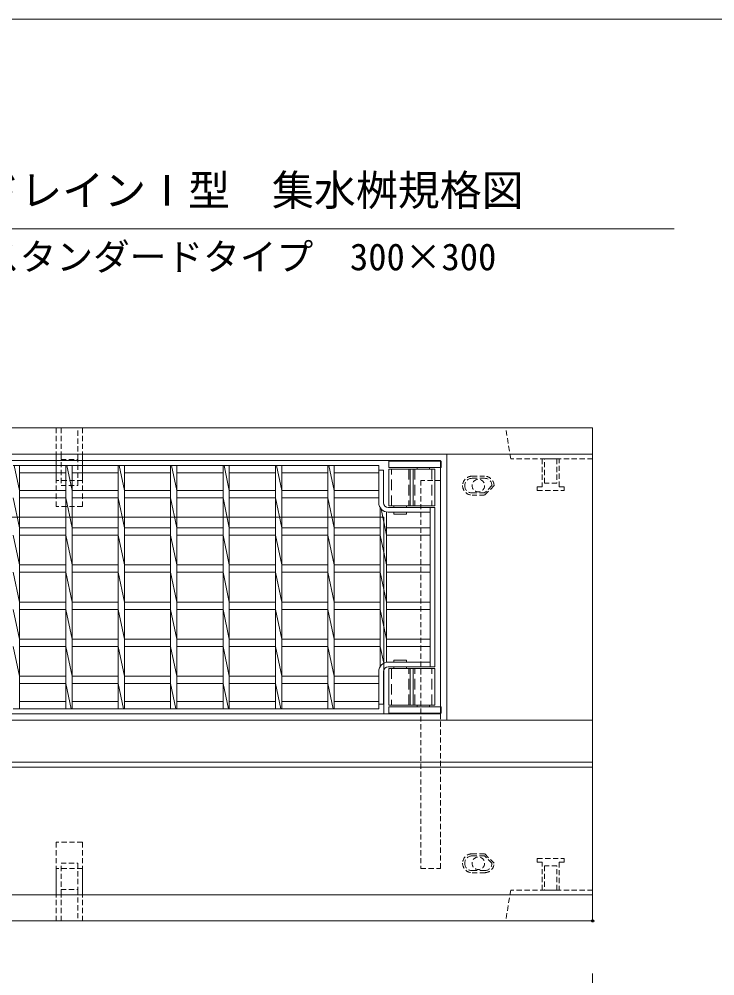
# Model space of a CAD drawing. Units: millimetres, scale not verified. Extents: x -1945 to 1945, y -1254 to 1586.
# Drawn here: x -161 to 503, y 674 to 1586 of the extents above; entities that cross this region are included whole.
import ezdxf
from ezdxf.enums import TextEntityAlignment as Align

# ---------------------------------------------------------------- set-up
doc = ezdxf.new("R2010")
doc.units = ezdxf.units.MM
doc.header["$LTSCALE"] = 10
doc.header["$PDMODE"] = 32
doc.header["$PDSIZE"] = 2
doc.linetypes.add('USER1', pattern=[0.75, 0.5, -0.25])
doc.linetypes.add('USER3', pattern=[1.5, 1, -0.5])
doc.layers.add('0-0_0', color=7, linetype='Continuous')
doc.layers.add('0-2_DEFPOINTS', color=7, linetype='Continuous')
for name, color, linetype, lineweight in [('0-1_TITLE', 7, 'Continuous', 18), ('0-3_KIJUN', 7, 'USER1', 18), ('0-6_SUNPO_S10', 3, 'Continuous', 18), ('0-8_10-グレーチング', 5, 'Continuous', 18)]:
    doc.layers.add(name, color=color, linetype=linetype, lineweight=lineweight)
doc.styles.add('ＭＳ ゴシック', font='')
doc.styles.get('ＭＳ ゴシック').set_extended_font_data('MS Gothic')

# ---------------------------------------------------------------- blocks, each defined once
blk = doc.blocks.new('_OPEN')
at = {"layer": '0-0_0'}
blk.add_line((0, 0), (-1, 0), dxfattribs=at)
blk.add_lwpolyline([(-1, 0.1667), (0, 0), (-1, -0.1667)], dxfattribs=at)
blk = doc.blocks.new('D3')
at = {"layer": '0-2_DEFPOINTS'}
for p in [(1333.34, 2146.08), (2331.34, 2146.08), (2331.34, 2046.08)]:
    blk.add_point(p, dxfattribs=at)
at = {"layer": '0-6_SUNPO_S10'}
for p, q in [((1333.34, 2096.08), (1333.34, 2046.08)), ((2331.34, 2096.08), (2331.34, 2046.08)), ((1348.34, 2046.08), (2316.34, 2046.08))]:
    blk.add_line(p, q, dxfattribs=at)
at = {"layer": '0-6_SUNPO_S10', "xscale": 15, "yscale": 15, "rotation": 180}
blk.add_blockref('_OPEN', (1333.34, 2046.08), dxfattribs=at)
at = {"layer": '0-6_SUNPO_S10', "xscale": 15, "yscale": 15}
blk.add_blockref('_OPEN', (2331.34, 2046.08), dxfattribs=at)
at = {"layer": '0-6_SUNPO_S10', "color": 7, "style": 'ＭＳ ゴシック'}
blk.add_text('998', height=14.66, dxfattribs=at).set_placement((1817.34, 2056.08), align=Align.BOTTOM_LEFT)
blk = doc.blocks.new('M16_insert_dan')
at = {"layer": '0-3_KIJUN', "color": 3}
for points in [[(0, -12.5), (-50, -12.5), (-50, 12.5), (0, 12.5)], [(0, 8), (-30, 8), (-30, -8), (0, -8)]]:
    blk.add_lwpolyline(points, close=True, dxfattribs=at)
blk = doc.blocks.new('A$C78EB4396')
at = {"layer": '0-8_10-グレーチング'}
for p, q in [((295, 236), (301, 236)), ((295.93, 236), (301, 212)), ((301, 236), (301, 4)), ((301, 236), (345, 236)), ((301, 229), (345, 229)), ((345, 236), (351, 236)), ((345, 236), (345, 4)), ((345.93, 236), (351, 212)), ((351, 236), (351, 4)), ((351, 229), (395, 229)), ((395, 236), (395, 4)), ((395.93, 236), (401, 212)), ((401, 236), (401, 4)), ((401, 236), (445, 236)), ((401, 229), (445, 229)), ((445, 236), (445, 4)), ((445, 236), (451, 236)), ((445.93, 236), (451, 212)), ((451, 236), (451, 4)), ((451, 236), (495, 236)), ((451, 229), (495, 229)), ((495, 236), (495, 4)), ((495, 236), (501, 236)), ((495.93, 236), (501, 212)), ((501, 236), (545, 236)), ((501, 236), (501, 4)), ((501, 229), (545, 229)), ((545, 236), (545, 4)), ((545, 236), (551, 236)), ((551, 236), (551, 4)), ((551, 236), (595, 236)), ((551, 229), (595, 229)), ((595, 236), (595, 4)), ((595, 236), (601, 236)), ((595.93, 236), (601, 212)), ((601, 236), (601, 4)), ((601, 236), (643.5, 236)), ((601, 229), (643.5, 229)), ((643.5, 229), (643.5, 236)), ((643.5, 231.5), (643.5, 200.5)), ((643.5, 231.5), (648, 231.5)), ((648, 231.5), (648, 200.5)), ((653, 197.5), (653, 232.5)), ((653, 232.5), (697, 232.5)), ((673.6, 232.5), (673.6, 197.5)), ((676.4, 232.5), (676.4, 197.5)), ((680, 234), (680, 232.5)), ((692, 234), (692, 232.5)), ((301, 212), (345, 212)), ((351, 212), (395, 212)), ((401, 212), (445, 212)), ((451, 212), (495, 212)), ((501, 212), (545, 212)), ((601, 212), (643.5, 212)), ((643.5, 205), (643.5, 212)), ((295, 205), (301, 176.6)), ((301, 205), (345, 205)), ((345, 205), (351, 176.6)), ((351, 205), (395, 205)), ((395, 205), (401, 176.6)), ((401, 205), (445, 205)), ((445, 205), (451, 176.6)), ((451, 205), (495, 205)), ((495, 205), (501, 176.6)), ((501, 205), (545, 205)), ((545, 205), (551, 176.6)), ((551, 205), (595, 205)), ((595, 205), (601, 176.6)), ((601, 205), (643.5, 205)), ((645, 195.53), (645, 44.47)), ((645.72, 194.58), (651, 169.6)), ((651, 191.63), (651, 48.37)), ((652.5, 196), (692.5, 196)), ((658, 196), (658, 197.5)), ((670, 196), (670, 197.5)), ((692.5, 196), (692.5, 44)), ((692.5, 196), (692.5, 191.5)), ((692.5, 196), (697, 196)), ((697, 196), (697, 44)), ((652.5, 191.5), (692.5, 191.5)), ((658, 191.5), (658, 189.5)), ((658, 189.5), (670, 189.5)), ((670, 191.5), (670, 189.5)), ((301, 176.6), (345, 176.6)), ((351, 176.6), (395, 176.6)), ((401, 176.6), (445, 176.6)), ((451, 176.6), (495, 176.6)), ((501, 176.6), (545, 176.6)), ((551, 176.6), (595, 176.6)), ((601, 176.6), (645, 176.6)), ((651, 176.6), (692.5, 176.6)), ((295, 169.6), (301, 141.2)), ((301, 169.6), (345, 169.6)), ((345, 169.6), (351, 141.2)), ((351, 169.6), (395, 169.6)), ((395, 169.6), (401, 141.2)), ((401, 169.6), (445, 169.6)), ((445, 169.6), (451, 141.2)), ((451, 169.6), (495, 169.6)), ((495, 169.6), (501, 141.2)), ((501, 169.6), (545, 169.6)), ((545, 169.6), (551, 141.2)), ((551, 169.6), (595, 169.6)), ((595, 169.6), (601, 141.2)), ((601, 169.6), (645, 169.6)), ((645, 169.6), (651, 141.2)), ((651, 169.6), (692.5, 169.6)), ((301, 141.2), (345, 141.2)), ((351, 141.2), (395, 141.2)), ((401, 141.2), (445, 141.2)), ((451, 141.2), (495, 141.2)), ((501, 141.2), (545, 141.2)), ((551, 141.2), (595, 141.2)), ((601, 141.2), (645, 141.2)), ((651, 141.2), (692.5, 141.2)), ((295, 134.2), (301, 105.8)), ((301, 134.2), (345, 134.2)), ((345, 134.2), (351, 105.8)), ((351, 134.2), (395, 134.2)), ((395, 134.2), (401, 105.8)), ((401, 134.2), (445, 134.2)), ((445, 134.2), (451, 105.8)), ((451, 134.2), (495, 134.2)), ((495, 134.2), (501, 105.8)), ((501, 134.2), (545, 134.2)), ((545, 134.2), (551, 105.8)), ((551, 134.2), (595, 134.2)), ((595, 134.2), (601, 105.8)), ((601, 134.2), (645, 134.2)), ((645, 134.2), (651, 105.8)), ((651, 134.2), (692.5, 134.2)), ((301, 105.8), (345, 105.8)), ((351, 105.8), (395, 105.8)), ((401, 105.8), (445, 105.8)), ((451, 105.8), (495, 105.8)), ((501, 105.8), (545, 105.8)), ((551, 105.8), (595, 105.8)), ((601, 105.8), (645, 105.8)), ((651, 105.8), (692.5, 105.8)), ((295, 98.8), (301, 70.4)), ((301, 98.8), (345, 98.8)), ((345, 98.8), (351, 70.4)), ((351, 98.8), (395, 98.8)), ((395, 98.8), (401, 70.4)), ((401, 98.8), (445, 98.8)), ((445, 98.8), (451, 70.4)), ((451, 98.8), (495, 98.8)), ((495, 98.8), (501, 70.4)), ((501, 98.8), (545, 98.8)), ((545, 98.8), (551, 70.4)), ((551, 98.8), (595, 98.8)), ((595, 98.8), (601, 70.4)), ((601, 98.8), (645, 98.8)), ((645, 98.8), (651, 70.4)), ((651, 98.8), (692.5, 98.8)), ((301, 70.4), (345, 70.4)), ((351, 70.4), (395, 70.4)), ((401, 70.4), (445, 70.4)), ((451, 70.4), (495, 70.4)), ((501, 70.4), (545, 70.4)), ((551, 70.4), (595, 70.4)), ((601, 70.4), (645, 70.4)), ((651, 70.4), (692.5, 70.4)), ((295, 63.4), (301, 35)), ((301, 63.4), (345, 63.4)), ((345, 63.4), (351, 35)), ((401, 63.4), (445, 63.4)), ((445, 63.4), (451, 35)), ((451, 63.4), (495, 63.4)), ((495, 63.4), (501, 35)), ((501, 63.4), (545, 63.4)), ((545, 63.4), (551, 35)), ((551, 63.4), (595, 63.4)), ((595, 63.4), (601, 35)), ((601, 63.4), (645, 63.4)), ((645, 63.4), (648.36, 47.49)), ((651, 63.4), (692.5, 63.4)), ((652.5, 48.5), (692.5, 48.5)), ((658, 50.5), (670, 50.5)), ((658, 48.5), (658, 50.5)), ((670, 48.5), (670, 50.5)), ((692.5, 44), (692.5, 48.5)), ((643.5, 8.5), (643.5, 39.5)), ((648, 8.5), (648, 39.5)), ((652.5, 44), (692.5, 44)), ((653, 42.5), (653, 7.5)), ((658, 44), (658, 42.5)), ((670, 44), (670, 42.5)), ((673.6, 7.5), (673.6, 42.5)), ((676.4, 7.5), (676.4, 42.5)), ((692.5, 44), (697, 44)), ((301, 35), (345, 35)), ((301, 28), (345, 28)), ((345, 28), (350.07, 4)), ((351, 35), (395, 35)), ((351, 28), (395, 28)), ((395, 28), (400.07, 4)), ((401, 35), (445, 35)), ((401, 28), (445, 28)), ((445, 28), (450.07, 4)), ((451, 35), (495, 35)), ((451, 28), (495, 28)), ((495, 28), (500.07, 4)), ((501, 35), (545, 35)), ((501, 28), (545, 28)), ((545, 28), (550.07, 4)), ((551, 35), (595, 35)), ((551, 28), (595, 28)), ((595, 28), (600.07, 4)), ((601, 35), (643.5, 35)), ((601, 28), (643.5, 28)), ((643.5, 35), (643.5, 28)), ((301, 11), (345, 11)), ((351, 11), (395, 11)), ((401, 11), (445, 11)), ((451, 11), (495, 11)), ((501, 11), (545, 11)), ((551, 11), (595, 11)), ((601, 11), (643.5, 11)), ((643.5, 11), (643.5, 4)), ((295, 4), (301, 4)), ((301, 4), (345, 4)), ((345, 4), (351, 4)), ((351, 4), (395, 4)), ((395, 4), (401, 4)), ((401, 4), (445, 4)), ((445, 4), (451, 4)), ((451, 4), (495, 4)), ((495, 4), (501, 4)), ((501, 4), (545, 4)), ((545, 4), (551, 4)), ((551, 4), (595, 4)), ((595, 4), (601, 4)), ((601, 4), (643.5, 4)), ((643.5, 8.5), (648, 8.5)), ((653, 7.5), (697, 7.5)), ((680, 6), (680, 7.5)), ((692, 6), (692, 7.5))]:
    blk.add_line(p, q, dxfattribs=at)
at = {"layer": '0-8_10-グレーチング', "linetype": 'USER3'}
for p, q in [((655.8, 197.5), (655.8, 232.5)), ((672.2, 232.5), (672.2, 197.5)), ((677.8, 232.5), (677.8, 197.5)), ((694.2, 232.5), (694.2, 197.5)), ((655.8, 42.5), (655.8, 7.5)), ((672.2, 7.5), (672.2, 42.5)), ((677.8, 7.5), (677.8, 42.5)), ((694.2, 7.5), (694.2, 42.5))]:
    blk.add_line(p, q, dxfattribs=at)
at = {"layer": '0-8_10-グレーチング'}
for points in [[(653, 240), (703, 240), (703, 234), (653, 234)], [(653, 0), (703, 0), (703, 6), (653, 6)]]:
    blk.add_lwpolyline(points, close=True, dxfattribs=at)
for points in [[(703, 234), (653, 234), (653, 240)], [(351, 236), (395, 236), (401, 236)], [(545.93, 236), (551, 212), (595, 212)], [(653, 197.5), (697, 197.5), (697, 232.5)], [(351, 63.4), (395, 63.4), (401, 35)], [(653, 42.5), (697, 42.5), (697, 7.5)], [(703, 6), (653, 6), (653, 0)]]:
    blk.add_lwpolyline(points, dxfattribs=at)
for centre, radius, start, end in [((652.5, 200.5), 9, 180, 270), ((652.5, 200.5), 4.5, 180, 270), ((652.5, 39.5), 9, 90, 180), ((652.5, 39.5), 4.5, 90, 180)]:
    blk.add_arc(centre, radius, start, end, dxfattribs=at)

msp = doc.modelspace()

# ---------------------------------------------------------------- linework, layer by layer
at = {"layer": '0-1_TITLE', "color": 1}
msp.add_line((-472.19, 1385.84), (464.02, 1385.84), dxfattribs=at)
at = {"layer": '0-1_TITLE', "color": 2}
msp.add_lwpolyline([(-1945, -1254.16), (1945, -1254.16), (1945, 1585.84), (-1945, 1585.84)], close=True, dxfattribs=at)
at = {"layer": '0-3_KIJUN'}
for p, q in [((271.34, 1150.08), (283.34, 1150.08)), ((271.34, 1148.08), (283.34, 1148.08)), ((292.34, 1141.08), (283.34, 1132.08)), ((290.34, 1141.08), (283.34, 1134.08)), ((283.34, 1134.08), (271.34, 1134.08)), ((283.34, 1132.08), (271.34, 1132.08)), ((283.34, 790.08), (271.34, 790.08)), ((283.34, 788.08), (271.34, 788.08)), ((292.34, 781.08), (283.34, 790.08)), ((290.34, 781.08), (283.34, 788.08)), ((271.34, 774.08), (283.34, 774.08)), ((271.34, 772.08), (283.34, 772.08))]:
    msp.add_line(p, q, dxfattribs=at)
at = {"layer": '0-3_KIJUN', "linetype": 'Continuous'}
for p, q in [((386.34, 917.58), (247.34, 917.58)), ((-611.66, 877.58), (386.34, 877.58)), ((-611.66, 872.58), (386.34, 872.58))]:
    msp.add_line(p, q, dxfattribs=at)
for points in [[(386.34, 726.08), (-611.66, 726.08), (-611.66, 1196.08), (386.34, 1196.08)], [(386.34, 1171.08), (-611.66, 1171.08), (-611.66, 751.08), (386.34, 751.08)], [(247.34, 1171.08), (-472.66, 1171.08), (-472.66, 917.58), (247.34, 917.58)], [(241.34, 1165.08), (-466.66, 1165.08), (-466.66, 923.58), (241.34, 923.58)], [(187.34, 1111.08), (-412.66, 1111.08), (-412.66, 923.58), (187.34, 923.58)]]:
    msp.add_lwpolyline(points, close=True, dxfattribs=at)
at = {"layer": '0-3_KIJUN'}
for points in [[(308.34, 1166.58), (303.34, 1196.08), (386.34, 1196.08), (386.34, 1166.58)], [(354.57, 1166.58), (338.12, 1166.58), (338.12, 1140.08), (333.59, 1140.08), (333.59, 1136.58), (359.09, 1136.58), (359.09, 1140.08), (354.57, 1140.08)], [(340.34, 1166.58), (352.34, 1166.58), (352.34, 1143.58), (340.34, 1143.58)], [(241.34, 1146.08), (222.34, 1146.08), (222.34, 776.08), (241.34, 776.08)], [(354.57, 755.58), (338.12, 755.58), (338.12, 782.08), (333.59, 782.08), (333.59, 785.58), (359.09, 785.58), (359.09, 782.08), (354.57, 782.08)], [(340.34, 755.58), (352.34, 755.58), (352.34, 778.58), (340.34, 778.58)], [(308.34, 755.58), (303.34, 726.08), (386.34, 726.08), (386.34, 755.58)]]:
    msp.add_lwpolyline(points, close=True, dxfattribs=at)
for centre in [(277.34, 1141.08), (277.34, 781.08)]:
    msp.add_circle(centre, 6, dxfattribs=at)
for centre, radius, start, end in [((271.34, 1141.08), 9, 90, 180), ((283.34, 1141.08), 9, 0, 90), ((271.34, 1141.08), 9, 180, 270), ((271.34, 1141.08), 7, 90, 180), ((271.34, 1141.08), 7, 180, 270), ((283.34, 1141.08), 7, 360, 90), ((271.34, 781.08), 9, 90, 180), ((271.34, 781.08), 7, 90, 180), ((271.34, 781.08), 9, 180, 270), ((271.34, 781.08), 7, 180, 270), ((283.34, 781.08), 9, 270, 360), ((283.34, 781.08), 7, 270, 360)]:
    msp.add_arc(centre, radius, start, end, dxfattribs=at)

# ---------------------------------------------------------------- block references
at = {"layer": '0-3_KIJUN', "rotation": 90}
for p in [(-112.66, 1196.08), (-112.66, 1171.08)]:
    msp.add_blockref('M16_insert_dan', p, dxfattribs=at)
at = {"layer": '0-3_KIJUN', "xscale": -1, "rotation": 90}
for p in [(-112.66, 751.08), (-112.66, 726.08)]:
    msp.add_blockref('M16_insert_dan', p, dxfattribs=at)
at = {"layer": '0-6_SUNPO_S10'}
msp.add_blockref('D3', (-1945, -1420), dxfattribs=at)
at = {"layer": '0-8_10-グレーチング'}
msp.add_blockref('A$C78EB4396', (-461.16, 924.33), dxfattribs=at)

# ---------------------------------------------------------------- texts
at = {"layer": '0-1_TITLE', "style": 'ＭＳ ゴシック'}
for s, height, p in [('ＳＫロードレインⅠ型\u3000集水桝規格図', 29.33, (-359.58, 1399.22)), ('T-25縦断\u3000スタンダードタイプ\u3000300×300', 25.66, (-369.96, 1338.71))]:
    msp.add_text(s, height=height, dxfattribs=at).set_placement(p, align=Align.BOTTOM_LEFT)

doc.saveas('drawing.dxf')
